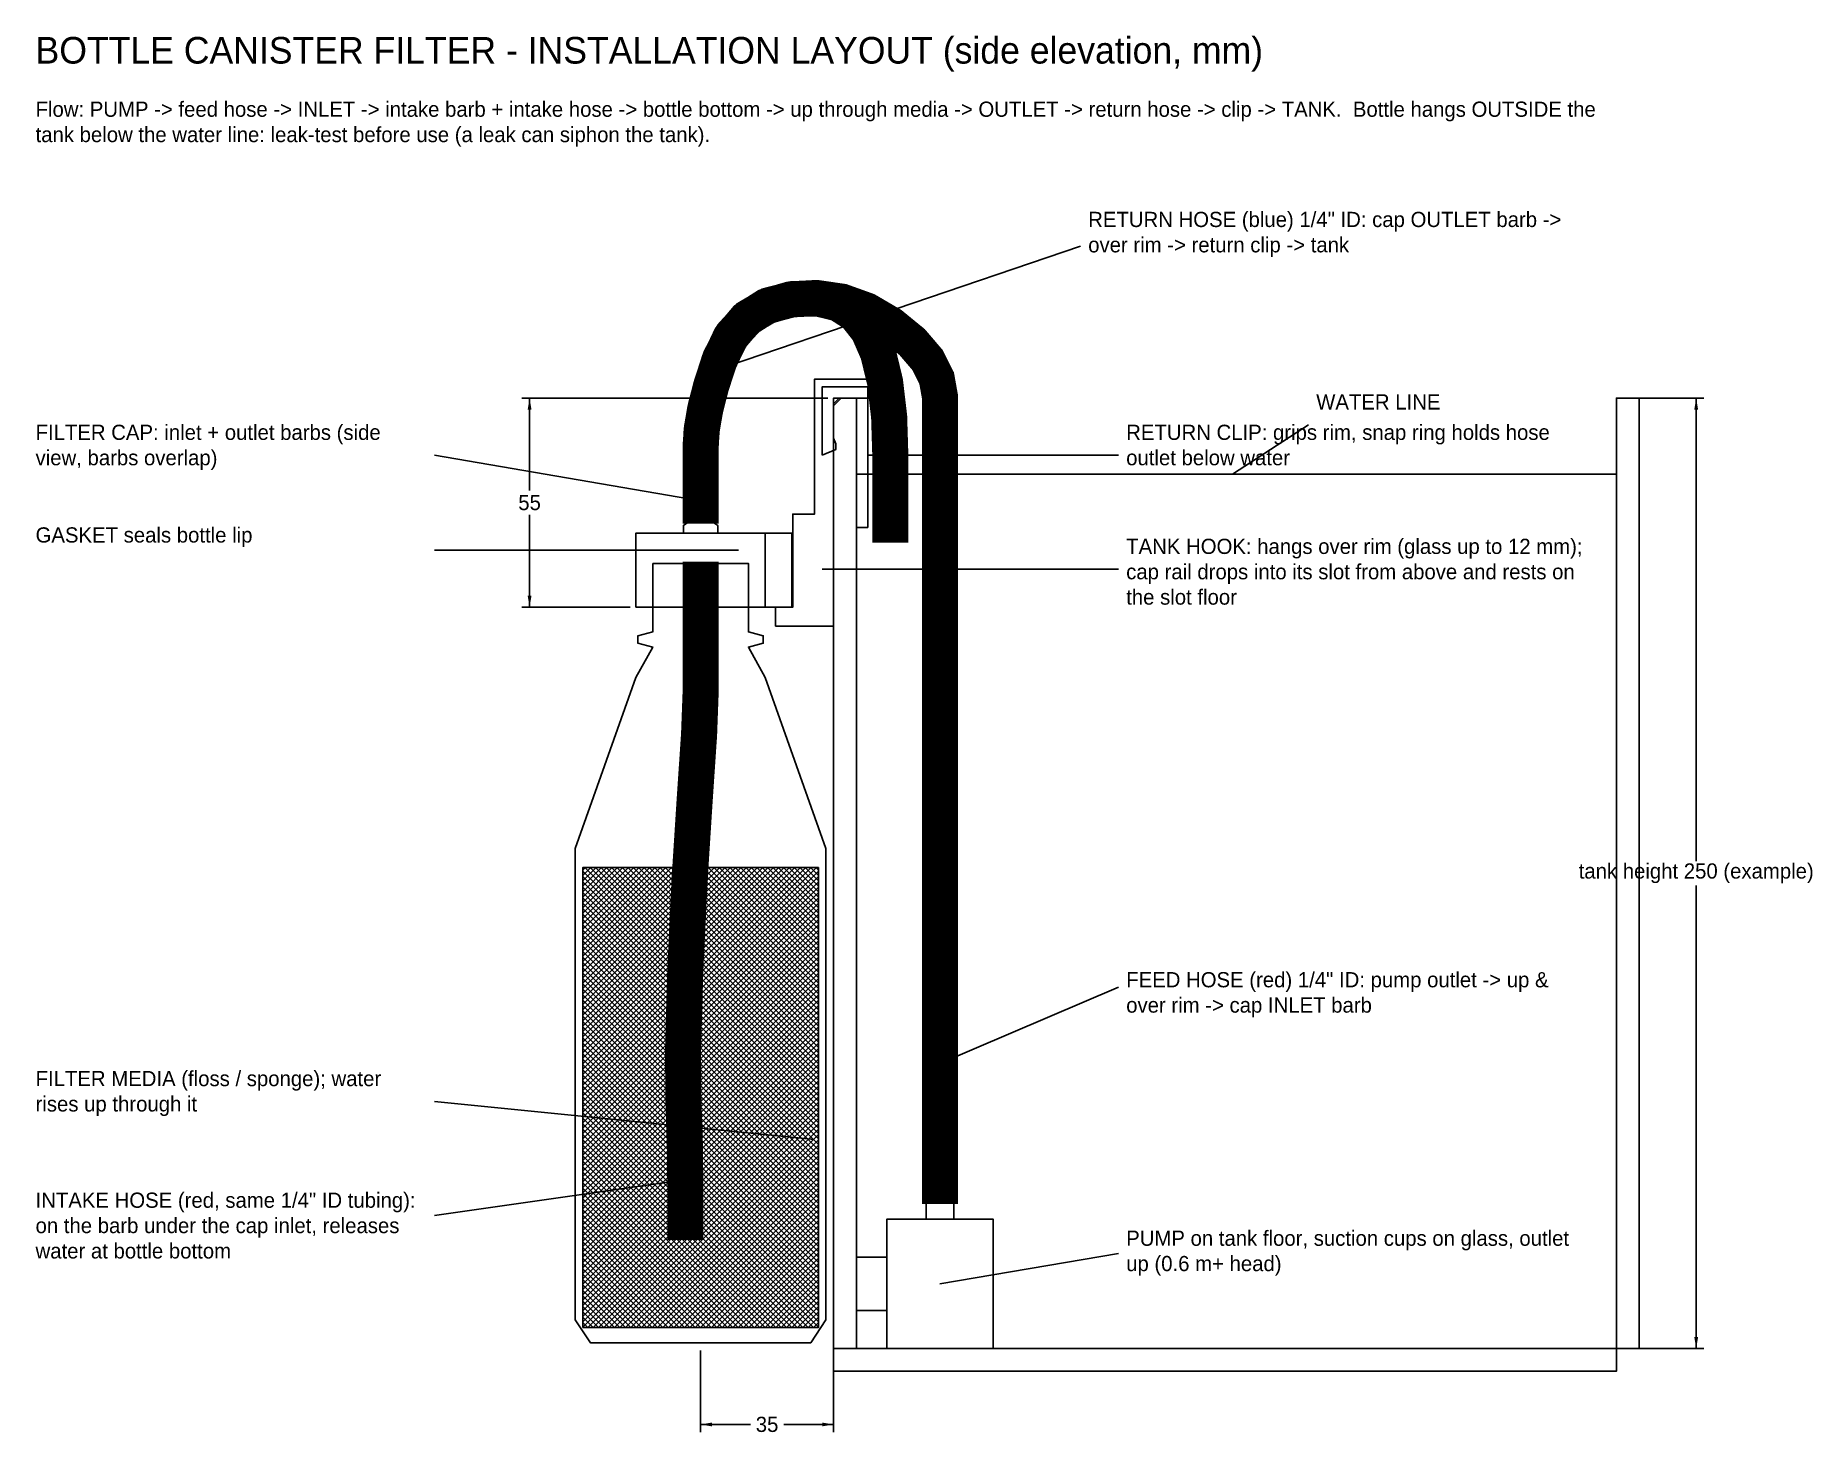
# Model space of a CAD drawing. Header units: millimetres. Extents: x -175 to 293, y -218 to 150.
import ezdxf

# ---------------------------------------------------------------- set-up
doc = ezdxf.new("R2010")
doc.units = ezdxf.units.MM
for name, color, linetype in [('BOTTLE', 8, 'Continuous'), ('FEED', 1, 'Continuous'), ('MEDIA', 30, 'Continuous'), ('NOTES', 2, 'Continuous'), ('PRINTED', 5, 'Continuous'), ('PUMP', 7, 'Continuous'), ('RETURN', 5, 'Continuous'), ('TANK', 4, 'Continuous')]:
    doc.layers.add(name, color=color, linetype=linetype)
doc.dimstyles.get("Standard").update_dxf_attribs({"dimtxt": 4, "dimasz": 3, "dimexe": 2, "dimexo": 1.5, "dimgap": 1.2, "dimtad": 0, "dimtih": 1, "dimtoh": 1, "dimdec": 0, "dimzin": 0, "dimdsep": 46, "dimtxsty": 'Standard', "dimcen": 0.09, "dimadec": 0, "dimazin": 0, "dimtfac": 1, "dimtdec": 4, "dimtofl": 0, "dimtmove": 0, "dimatfit": 3, "dimfxl": 1, "dimtolj": 1, "dimtzin": 0, "dimarcsym": 0})

# ---------------------------------------------------------------- blocks, each defined once
blk = doc.blocks.new('*D7')
at = {"color": 0}
for p, q in [((33.5, 55), (-47, 55)), ((-45, 30.7), (-45, 55)), ((-45, 0), (-45, 24.3)), ((-18.5, 0), (-47, 0))]:
    blk.add_line(p, q, dxfattribs=at)
for points in [[(-45, 55), (-45.5, 52), (-44.5, 52)], [(-45, 0), (-44.5, 3), (-45.5, 3)]]:
    blk.add_solid(points, dxfattribs=at)
at = {"color": 0, "insert": (-45, 27.5), "char_height": 4, "attachment_point": 5}
blk.add_mtext('55', dxfattribs=at)
blk = doc.blocks.new('*D8')
at = {"color": 0}
for p, q in [((242.5, 55), (264, 55)), ((262, -66.8), (262, 55)), ((262, -195), (262, -73.2)), ((242.5, -195), (264, -195))]:
    blk.add_line(p, q, dxfattribs=at)
for points in [[(262, 55), (261.5, 52), (262.5, 52)], [(262, -195), (262.5, -192), (261.5, -192)]]:
    blk.add_solid(points, dxfattribs=at)
at = {"color": 0, "insert": (262, -70), "char_height": 4, "attachment_point": 5}
blk.add_mtext('tank height 250 (example)', dxfattribs=at)
blk = doc.blocks.new('*D9')
at = {"color": 0}
for p, q in [((0, -195.5), (0, -217)), ((35, -196.5), (35, -217)), ((0, -215), (13.1, -215)), ((21.9, -215), (35, -215))]:
    blk.add_line(p, q, dxfattribs=at)
for points in [[(0, -215), (3, -215.5), (3, -214.5)], [(35, -215), (32, -214.5), (32, -215.5)]]:
    blk.add_solid(points, dxfattribs=at)
at = {"color": 0, "insert": (17.5, -215), "char_height": 4, "attachment_point": 5}
blk.add_mtext('35', dxfattribs=at)

msp = doc.modelspace()

# ---------------------------------------------------------------- hatches: boundary and pattern name
at = {"layer": 'MEDIA'}
h = msp.add_hatch(dxfattribs=at)
h.set_pattern_fill('ANSI37', color=256, scale=8, style=0)
h.set_pattern_definition([(45, (0, 0), (-0.707107, 0.707107), []), (135, (0, 0), (-0.707107, -0.707107), [])])
h.paths.add_polyline_path([(31, -189.5), (31, -68.5), (-31, -68.5), (-31, -189.5)])

# ---------------------------------------------------------------- linework, layer by layer
at = {"layer": 'BOTTLE'}
msp.add_lwpolyline([(-12.6, 11.5), (-12.6, -6.5), (-16.5, -7.5), (-16.5, -9.5), (-12.6, -10.5), (-17, -18.5), (-33, -63.5), (-33, -187.5), (-29, -193.5), (29, -193.5), (33, -187.5), (33, -63.5), (17, -18.5), (12.6, -10.5), (16.5, -9.5), (16.5, -7.5), (12.6, -6.5), (12.6, 11.5)], close=True, dxfattribs=at)
at = {"layer": 'FEED', "const_width": 9.5}
for points in [[(63, -157), (63, -148.21), (63, -129.04), (63, -93.66), (63, -38.31), (63, 14.61), (63, 46.16), (63, 55.31), (62.12, 60.24), (59.68, 65.05), (55.68, 69.73), (50.11, 74.28), (43.75, 78.01), (37.21, 80.36), (30.48, 81.34), (23.56, 80.94), (17.2, 79.09), (11.95, 75.75), (7.84, 70.91), (4.84, 64.56), (2.7, 57.91), (1.17, 51.89), (0.27, 46.49), (0, 41.72), (0, 37.46), (0, 33.65), (0, 30.27), (0, 27.33), (0, 24.96), (0, 23.29), (0, 22)], [(0, 12), (0, -22.73), (-0.4, -33.55), (-1.55, -50.62), (-2.91, -71.95), (-4.03, -95.78), (-4.63, -117), (-4.48, -131.09), (-4.12, -142.3), (-4, -154.39), (-4, -166.5)]]:
    msp.add_lwpolyline(points, dxfattribs=at)
at = {"layer": 'MEDIA'}
msp.add_lwpolyline([(-31, -189.5), (31, -189.5), (31, -68.5), (-31, -68.5)], close=True, dxfattribs=at)
at = {"layer": 'NOTES'}
for p, q in [((3, 62), (100, 95)), ((140, 35), (160, 48)), ((0, 28), (-70, 40)), ((44, 40), (110, 40)), ((10, 15), (-70, 15)), ((32, 10), (110, 10)), ((63, -120), (110, -100)), ((30, -140), (-70, -130)), ((0, -150), (-70, -160)), ((63, -178), (110, -170))]:
    msp.add_line(p, q, dxfattribs=at)
at = {"layer": 'PRINTED'}
for points in [[(19.75, -5), (35, -5), (35, 53), (37, 55), (47, 55), (47, 37), (52, 38), (52, 60), (30, 60), (30, 24.5), (24.25, 24.5), (24.25, 0), (19.75, 0)], [(32, 40), (35.6, 41.5), (35.6, 43), (35, 44.5), (35, 53.5), (36.5, 55), (41, 55), (41, 21), (44, 21), (44, 58), (32, 58)], [(-4.5, 19.5), (4.5, 19.5), (4.5, 21.5), (3, 22.5), (3, 35.5), (-3, 35.5), (-3, 22.5), (-4.5, 21.5)], [(-17, 0), (17, 0), (17, 19.5), (-17, 19.5)], [(17, 0), (24, 0), (24, 19.5), (17, 19.5)]]:
    msp.add_lwpolyline(points, close=True, dxfattribs=at)
at = {"layer": 'PUMP'}
for points in [[(59.4, -161), (66.6, -161), (66.6, -147), (59.4, -147)], [(49, -195), (77, -195), (77, -161), (49, -161)], [(41, -185), (49, -185), (49, -171), (41, -171)]]:
    msp.add_lwpolyline(points, close=True, dxfattribs=at)
at = {"layer": 'RETURN', "const_width": 9.5}
msp.add_lwpolyline([(0, 22), (0, 24.26), (0, 27.67), (0, 32.33), (0, 37.97), (0, 42.28), (0.35, 47.13), (1.33, 52.61), (2.93, 58.71), (5.16, 65.44), (8.29, 71.59), (12.55, 76.25), (17.93, 79.41), (24.44, 81.06), (30.87, 81.22), (36.31, 79.88), (40.74, 77.03), (44.16, 72.69), (46.73, 66.77), (48.55, 59.23), (49.62, 50.07), (49.95, 39.28), (49.95, 29.4), (49.95, 22.39), (49.95, 18.26), (49.95, 17)], dxfattribs=at)
at = {"layer": 'TANK'}
msp.add_line((41, 35), (241, 35), dxfattribs=at)
for points in [[(35, -195), (41, -195), (41, 55), (35, 55)], [(241, -195), (247, -195), (247, 55), (241, 55)], [(35, -201), (241, -201), (241, -195), (35, -195)]]:
    msp.add_lwpolyline(points, close=True, dxfattribs=at)

# ---------------------------------------------------------------- texts
at = {"layer": 'NOTES', "attachment_point": 1}
for s, insert, char_height, width in [('BOTTLE CANISTER FILTER - INSTALLATION LAYOUT (side elevation, mm)', (-175, 150), 7, 420), ('Flow: PUMP -> feed hose -> INLET -> intake barb + intake hose -> bottle bottom -> up through media -> OUTLET -> return hose -> clip -> TANK.  Bottle hangs OUTSIDE the tank below the water line: leak-test before use (a leak can siphon the tank).', (-175, 133), 4, 420), ('RETURN HOSE (blue) 1/4" ID: cap OUTLET barb -> over rim -> return clip -> tank', (102, 104), 4, 130), ('WATER LINE', (162, 56), 4, 60), ('FILTER CAP: inlet + outlet barbs (side view, barbs overlap)', (-175, 48), 4, 100), ('RETURN CLIP: grips rim, snap ring holds hose outlet below water', (112, 48), 4, 120), ('GASKET seals bottle lip', (-175, 21), 4, 100), ('TANK HOOK: hangs over rim (glass up to 12 mm); cap rail drops into its slot from above and rests on the slot floor', (112, 18), 4, 120), ('FEED HOSE (red) 1/4" ID: pump outlet -> up & over rim -> cap INLET barb', (112, -96), 4, 120), ('FILTER MEDIA (floss / sponge); water rises up through it', (-175, -122), 4, 100), ('INTAKE HOSE (red, same 1/4" ID tubing): on the barb under the cap inlet, releases water at bottle bottom', (-175, -154), 4, 100), ('PUMP on tank floor, suction cups on glass, outlet up (0.6 m+ head)', (112, -164), 4, 120)]:
    msp.add_mtext(s, dxfattribs=dict(at, insert=insert, char_height=char_height, width=width))

# ---------------------------------------------------------------- dimensions: what is measured, and where the dimension line sits
dim = msp.add_linear_dim(base=(-45, 30), p1=(-17, 0), p2=(35, 55), angle=90, dimstyle='Standard')
dim.commit()
dim.dimension.update_dxf_attribs({"geometry": '*D7', "text_midpoint": (-45, 27.5)})
dim = msp.add_linear_dim(base=(262, -70), p1=(241, -195), p2=(241, 55), angle=90, text='tank height 250 (example)', dimstyle='Standard')
dim.commit()
dim.dimension.update_dxf_attribs({"geometry": '*D8', "text_midpoint": (262, -70)})
dim = msp.add_linear_dim(base=(17, -215), p1=(0, -194), p2=(35, -195), text='35', dimstyle='Standard')
dim.commit()
dim.dimension.update_dxf_attribs({"geometry": '*D9', "text_midpoint": (17.5, -215)})

doc.saveas('drawing.dxf')
